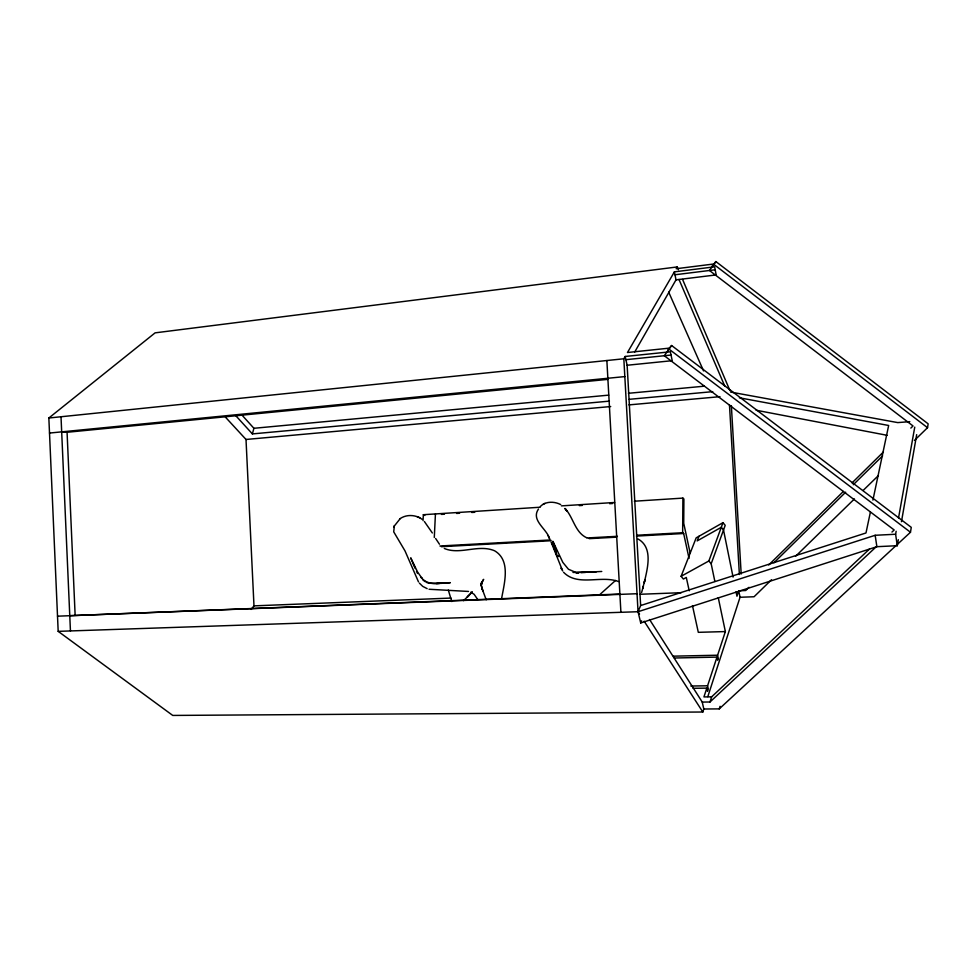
<?xml version="1.0" encoding="UTF-8"?>
<svg xmlns="http://www.w3.org/2000/svg" width="977" height="977" viewBox="0 0 977 977"><rect width="100%" height="100%" fill="white"/><g stroke="black" fill="none" stroke-linecap="round" stroke-linejoin="round"><path stroke-width="1.47" d="M689.054 558.417L683.656 533.515L682.654 532.734L682.899 498.111L634.317 501.213M434.289 537.497L435.437 513.939M423.053 520.582L423.346 514.708L540.183 507.234M678.441 269.713L677.256 266.941L155.111 332.852L48.85 418.009L58.18 631.35L172.746 715.433L702.817 712.013L703.794 709.009L719.255 708.887L910.479 532.257L911.272 527.36L671.602 345.516L667.914 349.937M914.435 440.444L927.527 427.694L928.15 423.835L715.885 261.567L712.05 266.233M625.17 356.471L627.136 365.251L672.213 360.684L670.356 351.793L625.17 356.471L623.827 358.779L638.042 611.724L640.717 622.96L876.882 546.693L897.277 545.703L898.315 539.695M901.466 521.681L916.682 434.631M897.277 545.703L895.616 534.248L896.153 531.268M898.547 517.871L914.753 427.12M870.397 512.07L865.988 532.966L640.643 605.545L638.042 611.724L639.532 614.032M872.913 500.126L888.655 425.483L739.394 397.798M641.608 592.538L642.756 588.288M501.677 598.144C504.376 582.951 510.947 560.383 494.606 550.784C478.376 543.871 460.155 555.241 444.303 548.463M643.403 586.102L642.658 588.63L644.905 579.874L644.234 582.78C647.299 568.822 653.564 547.743 638.066 538.999M609.428 401.132L252.384 433.91L253.91 428.292L241.722 414.798M719.255 708.887L720.061 706.298M649.558 619.516L702.243 702.072L709.986 701.999L711.635 696.845L869.493 549.05M707.812 696.638L740.041 597.265L738.734 590.792L745.744 590.511L749.005 587.311M693.096 688.297L706.823 688.126L703.941 696.919L711.635 696.845M706.823 688.126L707.519 691.301L708.288 688.968L707.58 685.793L716.984 657.106L674.35 658.009M716.984 657.106L717.655 660.232L718.278 658.339L717.606 655.213L725.361 631.569L718.266 597.668M738.734 590.792L736.951 596.226L736.047 591.806M714.871 581.449L711.171 563.766L725.215 525.357L723.004 522.658L696.174 537.851L681.103 576.296L683.387 579.043L686.294 577.444L689.225 590.792M681.103 576.296L708.862 560.981L723.004 522.658M698.982 536.263L697.175 540.904L721.307 527.287L723.517 529.998L733.068 577.089M640.717 622.96L641.62 620.81M891.964 532.062L894.187 529.986L664.287 355.738L671.602 345.516M910.845 428.085L913.019 425.948L709.473 270.495L715.885 261.567M538.474 509.054C530.645 520.314 546.729 528.704 549.538 538.596M634.684 352.062L676.011 279.849L674.399 271.85L714.639 266.819L716.165 274.916L676.011 279.849M674.399 271.85L627.478 352.514L669.428 348.13M677.256 266.941L676.218 268.724L713.894 263.985M481.429 582.89L483.639 579.337L481.063 584.527L482.064 582.011L481.246 584.905L482.992 591.109M251.113 609.416L253.983 605.862L246.009 439.467L225.431 417.142M471.647 592.477L467.189 597.167L472.331 591.72M615.51 580.485L600.049 594.37M768.716 565.024L843.383 491.431M852.029 482.907L883.416 451.972M773.979 562.728L845.667 492.2M853.275 484.726L882.597 455.868M771.512 579.74L754.061 596.752L740.041 597.265M795.522 556.353L854.423 498.929M863.155 490.43L878.433 475.543M463.489 600.66L468.911 595.457M540.342 506.501C545.52 501.103 554.46 501.286 560.7 504.596M709.986 701.999L876.43 546.57M400.179 518.628C406.591 514.097 416.08 514.696 422.211 519.41M400.277 518.543L394.329 525.992L393.719 531.854L405.028 550.943L418.486 581.877M543.102 504.291L544.958 503.375M895.616 534.248L875.16 535.286L638.042 611.724L58.18 631.35M674.985 274.769L715.188 269.774M48.85 418.009L623.827 358.779M625.891 359.683L671.04 355.042M49.509 433.055L624.828 376.597M61.685 431.858L67.071 432.274L607.877 379.369M69.77 615.705L619.882 594.028M253.91 428.292L608.708 395.135M628.419 393.291L704.234 386.196M629.176 399.324L712.734 391.655M246.009 439.467L610.698 406.542M628.932 404.893L719.988 396.674M909.795 421.649L897.753 422.601L730.564 392.046M440.725 583.379L450.031 582.695M590.841 572.095L572.986 572.449M436.438 583.562L440.309 583.33M556.768 551.504L552.872 541.258L562.825 562.386L568.467 569.261L576.161 572.546L596.239 571.728L590.584 572.095M561.445 505.878L614.582 502.483M441.409 514.403L444.437 514.22M456.564 513.438L459.593 513.255M471.72 512.473L474.749 512.29M579.324 505.622L582.353 505.427M609.636 503.692L612.664 503.497M450.299 582.683L428.976 583.293M439.919 545.996L550.674 539.951M587.079 537.961L617.415 536.3M637.138 535.225L682.654 532.734M441.384 546.705L551.089 540.733M589.192 538.657L616.609 537.167M636.418 536.08L683.656 533.515M581.315 572.656L585.467 572.437M440.126 583.354C433.287 584.466 425.557 583.159 421.099 577.383L422.088 578.457L417.558 571.948L410.706 557.843L415.262 568.553M596.092 571.74L601.759 571.46M253.983 605.862L450.959 598.071M57.521 616.182L637.028 593.723M640.143 594.272L681.152 592.697M725.361 631.569L698.311 632.327L692.473 605.63M673.385 656.165L717.606 655.213M690.837 686.025L707.58 685.793M429.062 589.265L468.508 591.451M756.088 410.218L887.153 435.315M618.502 581.547C601.099 574.94 577.749 586.872 563.582 572.278M427.144 588.642L422.723 586.371L419.426 583.159M417.057 516.589L419.829 517.761M586.725 537.765C574.952 532.428 573.377 517.334 565.085 508.528M426.583 582.39L427.755 582.903M470.767 592.184L474.138 594.321L477.729 599.512M423.346 514.708L424.8 515.465M425.435 581.767L423.053 580.143M669.501 349.497L910.479 532.257M714.236 264.694L927.527 427.694M682.899 498.111L683.9 498.966L683.729 523.306L690.104 552.848M236.043 415.97L252.384 433.91M424.384 521.51L432.347 532.966M708.862 560.981L711.171 563.766M439.455 544.213L435.644 538.498M644.161 621.201L702.817 712.013M562.654 570.934L551.113 542.125M547.926 535.408L549.587 538.693M416.495 571.301L417.582 573.499M482.308 589.229L486.204 599.793M412.77 562.581L414.443 566.172M668.695 292.147L703.562 370.918M679.015 279.495L724.739 386.049M682.581 279.446L729.966 390.653M553.434 546.351L551.907 542.76L553.605 546.802M553.947 547.547L555.376 550.943L553.751 547.108M554.912 550.051L556.499 554.032L554.545 548.94L555.595 551.687M556.121 553.067L557.537 556.707M558.331 555.828L558.6 556.572M448.309 590.059L451.789 601.539M702.243 702.072L703.794 709.009M481.551 586.53L482.235 589.656M875.16 535.286L876.882 546.693M731.358 405.687L741.189 574.012M729.477 404.942L739.381 574.513M627.136 365.251L640.643 605.545M606.864 360.537L620.908 612.31M67.071 432.274L75.131 615.18M61.014 416.764L70.442 630.934M481.38 583.88L481.356 584.869L481.551 582.744L481.185 586.078L481.38 583.88M394.329 525.992L393.816 527.287L394.293 526.102M578.335 572.913L576.064 572.876L578.323 572.913M567.014 511.093L565.048 508.516L567.014 511.13M561.848 569.506L561.128 568.016L561.836 569.493"/></g></svg>
